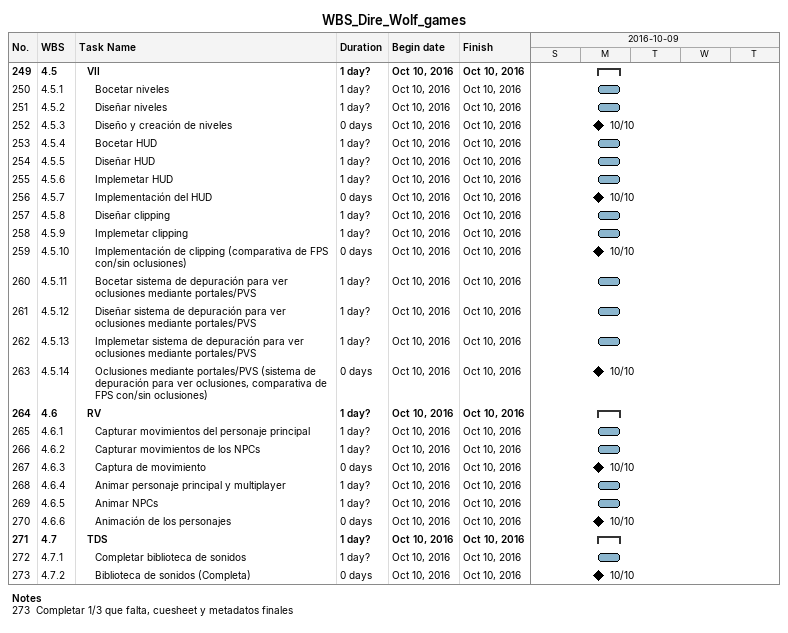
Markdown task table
WBS_Dire_Wolf_games

| ID | WBS | Task | Duration | Start | Finish |
|---|---|---|---|---|---|
| 249 | 4.5 | **VII** | 1d? | 2016-10-10 | 2016-10-10 |
| 250 | 4.5.1 | Bocetar niveles | 1d? | 2016-10-10 | 2016-10-10 |
| 251 | 4.5.2 | Diseñar niveles | 1d? | 2016-10-10 | 2016-10-10 |
| 252 | 4.5.3 | Diseño y creación de niveles | 0d | 2016-10-10 | 2016-10-10 |
| 253 | 4.5.4 | Bocetar HUD | 1d? | 2016-10-10 | 2016-10-10 |
| 254 | 4.5.5 | Diseñar HUD | 1d? | 2016-10-10 | 2016-10-10 |
| 255 | 4.5.6 | Implemetar HUD | 1d? | 2016-10-10 | 2016-10-10 |
| 256 | 4.5.7 | Implementación del HUD | 0d | 2016-10-10 | 2016-10-10 |
| 257 | 4.5.8 | Diseñar clipping | 1d? | 2016-10-10 | 2016-10-10 |
| 258 | 4.5.9 | Implemetar clipping | 1d? | 2016-10-10 | 2016-10-10 |
| 259 | 4.5.10 | Implementación de clipping (comparativa de FPS con/sin oclusiones) | 0d | 2016-10-10 | 2016-10-10 |
| 260 | 4.5.11 | Bocetar sistema de depuración para ver oclusiones mediante portales/PVS | 1d? | 2016-10-10 | 2016-10-10 |
| 261 | 4.5.12 | Diseñar sistema de depuración para ver oclusiones mediante portales/PVS | 1d? | 2016-10-10 | 2016-10-10 |
| 262 | 4.5.13 | Implemetar sistema de depuración para ver oclusiones mediante portales/PVS | 1d? | 2016-10-10 | 2016-10-10 |
| 263 | 4.5.14 | Oclusiones mediante portales/PVS (sistema de depuración para ver oclusiones, comparativa de FPS con/sin oclusiones) | 0d | 2016-10-10 | 2016-10-10 |
| 264 | 4.6 | **RV** | 1d? | 2016-10-10 | 2016-10-10 |
| 265 | 4.6.1 | Capturar movimientos del personaje principal | 1d? | 2016-10-10 | 2016-10-10 |
| 266 | 4.6.2 | Capturar movimientos de los NPCs | 1d? | 2016-10-10 | 2016-10-10 |
| 267 | 4.6.3 | Captura de movimiento | 0d | 2016-10-10 | 2016-10-10 |
| 268 | 4.6.4 | Animar personaje principal y multiplayer | 1d? | 2016-10-10 | 2016-10-10 |
| 269 | 4.6.5 | Animar NPCs | 1d? | 2016-10-10 | 2016-10-10 |
| 270 | 4.6.6 | Animación de los personajes | 0d | 2016-10-10 | 2016-10-10 |
| 271 | 4.7 | **TDS** | 1d? | 2016-10-10 | 2016-10-10 |
| 272 | 4.7.1 | Completar biblioteca de sonidos | 1d? | 2016-10-10 | 2016-10-10 |
| 273 | 4.7.2 | Biblioteca de sonidos (Completa) | 0d | 2016-10-10 | 2016-10-10 |

Notes
- 273: Completar 1/3 que falta, cuesheet y metadatos finales
